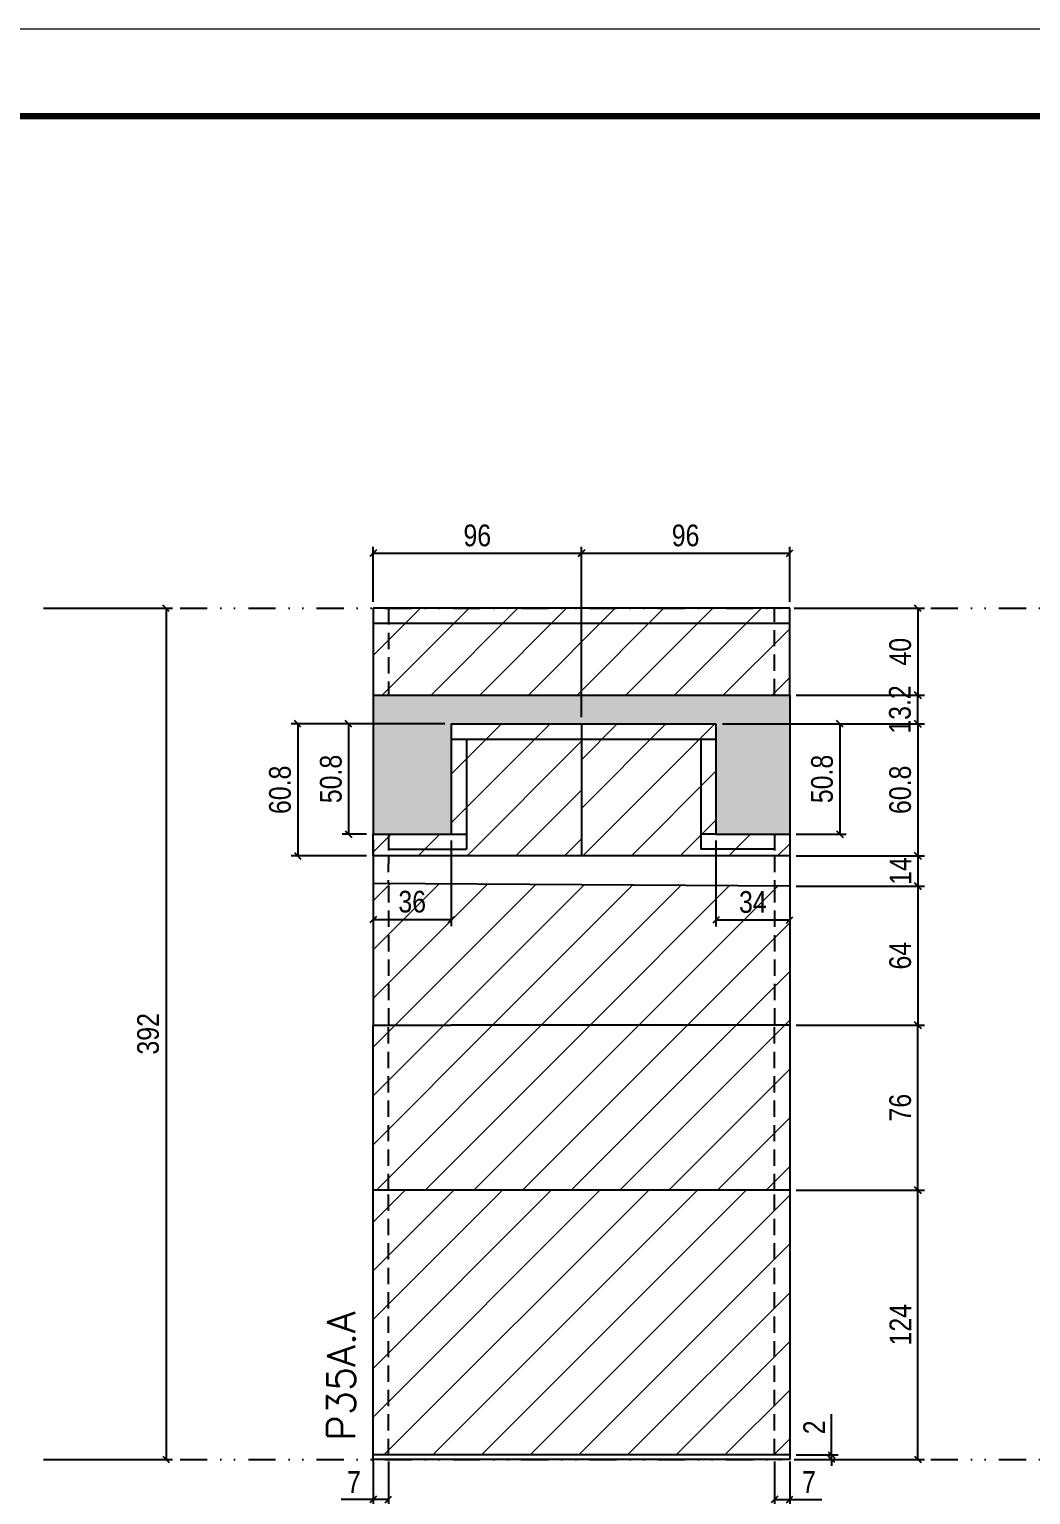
# Model space of a CAD drawing. Extents: x 28748 to 35002, y 14885 to 43501.
# Drawn here: x 32313 to 32774, y 25597 to 26272 of the extents above; entities that cross this region are included whole.
import ezdxf

# ---------------------------------------------------------------- set-up
doc = ezdxf.new("R2010")
doc.units = 0
for name, pattern in [('DASHED', [0.75, 0.5, -0.25]), ('DIVIDE2', [0.625, 0.25, -0.125, 0, -0.125, 0, -0.125]), ('HIDDEN', [0.375, 0.25, -0.125])]:
    doc.linetypes.add(name, pattern=pattern)
for name, color, linetype in [('COTA', 241, 'Continuous'), ('Nível', 160, 'Continuous'), ('Painéis', 200, 'Continuous'), ('Romaneio', 10, 'Continuous'), ('SARR_2.2x7', 40, 'Continuous'), ('Sarrafo de Pressão', 42, 'HIDDEN')]:
    doc.layers.add(name, color=color, linetype=linetype)
for name, color, linetype, lineweight in [('Folhas', 255, 'Continuous', 9), ('Hachura', 251, 'Continuous', 9), ('SARRAFO DE PRESSAO', 251, 'DASHED', 9), ('Texto Seção', 7, 'Continuous', 15)]:
    doc.layers.add(name, color=color, linetype=linetype, lineweight=lineweight)
doc.styles.add('COTA TECNICA', font='techl___.ttf', dxfattribs={"height": 10})
doc.styles.add('COTA TECNICA-50', font='techl___.ttf', dxfattribs={"height": 10})
doc.styles.add('REGUA-120', font='ROMANS.shx', dxfattribs={"height": 15})
doc.dimstyles.new('COTA PAINEL-50', dxfattribs={"dimtxt": 10, "dimasz": 3, "dimexe": 3, "dimexo": 3, "dimgap": 3, "dimtad": 1, "dimdec": 1, "dimzin": 12, "dimdsep": 46, "dimtxsty": 'COTA TECNICA-50', "dimblk1": 'OBLIQUE', "dimblk2": 'OBLIQUE', "dimsah": 1, "dimcen": 0.9, "dimclrd": 4, "dimclre": 4, "dimclrt": 240, "dimadec": 1, "dimazin": 3, "dimtfac": 1, "dimtdec": 1, "dimtmove": 0, "dimatfit": 3, "dimfxl": 1, "dimtolj": 1, "dimtzin": 12, "dimarcsym": 0})
doc.dimstyles.new('PAINEL', dxfattribs={"dimtxt": 10, "dimasz": 3, "dimexe": 3, "dimexo": 3, "dimgap": 3, "dimtad": 1, "dimdec": 1, "dimzin": 12, "dimdsep": 46, "dimtxsty": 'COTA TECNICA', "dimblk1": 'OBLIQUE', "dimblk2": 'OBLIQUE', "dimsah": 1, "dimcen": 0.9, "dimclrd": 4, "dimclre": 4, "dimclrt": 240, "dimadec": 1, "dimazin": 3, "dimtfac": 1, "dimtdec": 1, "dimtmove": 0, "dimatfit": 3, "dimfxl": 1, "dimtolj": 1, "dimtzin": 12, "dimarcsym": 0})

# ---------------------------------------------------------------- blocks, each defined once
blk = doc.blocks.new('9999999999')
at = {"layer": 'Folhas'}
blk.add_lwpolyline([(98138.98, 34190.21), (99623.98, 34190.21), (99623.98, 35240.21), (98138.98, 35240.21)], close=True, dxfattribs=at)
at = {"layer": 'Folhas', "color": 30, "const_width": 3}
blk.add_lwpolyline([(98213.98, 34230.21), (99583.98, 34230.21), (99583.98, 35200.21), (98213.98, 35200.21)], close=True, dxfattribs=at)
blk = doc.blocks.new('_Oblique')
at = {"color": 0, "linetype": 'ByBlock', "lineweight": -2}
blk.add_line((-0.5, -0.5), (0.5, 0.5), dxfattribs=at)
blk = doc.blocks.new('*D1926')
at = {"layer": 'COTA', "color": 4, "linetype": 'ByBlock', "lineweight": -2, "transparency": 16777216}
for p, q in [((32322.21, 26005.4), (32378.63, 26005.4)), ((32375.63, 26005.4), (32375.63, 25613.4)), ((32322.21, 25613.4), (32378.63, 25613.4))]:
    blk.add_line(p, q, dxfattribs=at)
at = {"layer": 'Defpoints', "color": 0, "linetype": 'ByBlock', "transparency": 16777216}
for p in [(32319.21, 26005.4), (32319.21, 25613.4), (32375.63, 25613.4)]:
    blk.add_point(p, dxfattribs=at)
at = {"layer": 'COTA', "color": 4, "linetype": 'ByBlock', "lineweight": -2, "transparency": 16777216, "xscale": 3, "yscale": 3, "zscale": 3}
for p, rotation in [((32375.63, 26005.4), 90), ((32375.63, 25613.4), 270)]:
    blk.add_blockref('_Oblique', p, dxfattribs=dict(at, rotation=rotation))
at = {"layer": 'COTA', "color": 240, "linetype": 'ByBlock', "transparency": 16777216, "insert": (32367.39, 25809.4), "char_height": 10, "attachment_point": 5, "rotation": 90, "style": 'COTA TECNICA'}
blk.add_mtext('\\A1;392', dxfattribs=at)
blk = doc.blocks.new('*D1137')
at = {"layer": 'COTA', "color": 4, "lineweight": -2, "transparency": 16777216}
for p, q in [((32471.08, 25612.4), (32471.08, 25558.23)), ((32663.08, 25612.4), (32663.08, 25558.23)), ((32663.08, 25561.23), (32471.08, 25561.23))]:
    blk.add_line(p, q, dxfattribs=at)
at = {"layer": 'Defpoints', "color": 0, "transparency": 16777216}
for p in [(32471.08, 25615.4), (32663.08, 25615.4), (32471.08, 25561.23)]:
    blk.add_point(p, dxfattribs=at)
at = {"layer": 'COTA', "color": 4, "lineweight": -2, "transparency": 16777216, "xscale": 3, "yscale": 3, "zscale": 3, "rotation": 180}
blk.add_blockref('_Oblique', (32471.08, 25561.23), dxfattribs=at)
at = {"layer": 'COTA', "color": 4, "lineweight": -2, "transparency": 16777216, "xscale": 3, "yscale": 3, "zscale": 3}
blk.add_blockref('_Oblique', (32663.08, 25561.23), dxfattribs=at)
at = {"layer": 'COTA', "color": 240, "transparency": 16777216, "insert": (32567.08, 25569.31), "char_height": 10, "attachment_point": 5, "style": 'COTA TECNICA'}
blk.add_mtext('\\A1;192', dxfattribs=at)
blk = doc.blocks.new('*D1138')
at = {"layer": 'COTA', "color": 4, "lineweight": -2, "transparency": 16777216}
for p, q in [((32471.08, 25610.4), (32471.08, 25591.89)), ((32478.08, 25612.4), (32478.08, 25591.89)), ((32471.08, 25594.89), (32456.35, 25594.89)), ((32478.08, 25594.89), (32471.08, 25594.89))]:
    blk.add_line(p, q, dxfattribs=at)
at = {"layer": 'Defpoints', "color": 0, "transparency": 16777216}
for p in [(32471.08, 25613.4), (32478.08, 25615.4), (32471.08, 25594.89)]:
    blk.add_point(p, dxfattribs=at)
at = {"layer": 'COTA', "color": 4, "lineweight": -2, "transparency": 16777216, "xscale": 3, "yscale": 3, "zscale": 3, "rotation": 180}
blk.add_blockref('_Oblique', (32471.08, 25594.89), dxfattribs=at)
at = {"layer": 'COTA', "color": 4, "lineweight": -2, "transparency": 16777216, "xscale": 3, "yscale": 3, "zscale": 3}
blk.add_blockref('_Oblique', (32478.08, 25594.89), dxfattribs=at)
at = {"layer": 'COTA', "color": 240, "transparency": 16777216, "insert": (32462.21, 25602.96), "char_height": 10, "attachment_point": 5, "style": 'COTA TECNICA-50'}
blk.add_mtext('\\A1;7', dxfattribs=at)
blk = doc.blocks.new('*D1139')
at = {"layer": 'COTA', "color": 4, "lineweight": -2, "transparency": 16777216}
for p, q in [((32656.08, 25612.4), (32656.08, 25591.89)), ((32663.08, 25610.4), (32663.08, 25591.89)), ((32656.08, 25594.89), (32663.08, 25594.89)), ((32663.08, 25594.89), (32677.81, 25594.89))]:
    blk.add_line(p, q, dxfattribs=at)
at = {"layer": 'Defpoints', "color": 0, "transparency": 16777216}
for p in [(32656.08, 25615.4), (32663.08, 25613.4), (32663.08, 25594.89)]:
    blk.add_point(p, dxfattribs=at)
at = {"layer": 'COTA', "color": 4, "lineweight": -2, "transparency": 16777216, "xscale": 3, "yscale": 3, "zscale": 3, "rotation": 180}
blk.add_blockref('_Oblique', (32656.08, 25594.89), dxfattribs=at)
at = {"layer": 'COTA', "color": 4, "lineweight": -2, "transparency": 16777216, "xscale": 3, "yscale": 3, "zscale": 3}
blk.add_blockref('_Oblique', (32663.08, 25594.89), dxfattribs=at)
at = {"layer": 'COTA', "color": 240, "transparency": 16777216, "insert": (32671.94, 25602.96), "char_height": 10, "attachment_point": 5, "style": 'COTA TECNICA-50'}
blk.add_mtext('\\A1;7', dxfattribs=at)
blk = doc.blocks.new('*D1140')
at = {"layer": 'Defpoints', "color": 0, "linetype": 'ByBlock', "transparency": 16777216}
for p in [(32663.08, 25737.4), (32722.13, 25737.4), (32663.08, 25613.4)]:
    blk.add_point(p, dxfattribs=at)
at = {"layer": 'Romaneio', "color": 4, "linetype": 'ByBlock', "lineweight": -2, "transparency": 16777216}
for p, q in [((32666.08, 25737.4), (32725.13, 25737.4)), ((32722.13, 25613.4), (32722.13, 25737.4)), ((32666.08, 25613.4), (32725.13, 25613.4))]:
    blk.add_line(p, q, dxfattribs=at)
at = {"layer": 'Romaneio', "color": 4, "linetype": 'ByBlock', "lineweight": -2, "transparency": 16777216, "xscale": 3, "yscale": 3, "zscale": 3}
for p, rotation in [((32722.13, 25737.4), 90), ((32722.13, 25613.4), 270)]:
    blk.add_blockref('_Oblique', p, dxfattribs=dict(at, rotation=rotation))
at = {"layer": 'Romaneio', "color": 240, "linetype": 'ByBlock', "transparency": 16777216, "insert": (32714.06, 25675.4), "char_height": 10, "attachment_point": 5, "rotation": 90, "style": 'COTA TECNICA'}
blk.add_mtext('\\A1;124', dxfattribs=at)
blk = doc.blocks.new('*D1141')
at = {"layer": 'COTA', "color": 4, "lineweight": -2, "transparency": 16777216}
for p, q in [((32682.33, 25615.4), (32682.33, 25634.2)), ((32666.08, 25615.4), (32685.33, 25615.4)), ((32666.08, 25613.4), (32685.33, 25613.4)), ((32682.33, 25613.4), (32682.33, 25615.4)), ((32682.33, 25613.4), (32682.33, 25610.4))]:
    blk.add_line(p, q, dxfattribs=at)
at = {"layer": 'Defpoints', "color": 0, "transparency": 16777216}
for p in [(32663.08, 25615.4), (32663.08, 25613.4), (32682.33, 25613.4)]:
    blk.add_point(p, dxfattribs=at)
at = {"layer": 'COTA', "color": 4, "lineweight": -2, "transparency": 16777216, "xscale": 3, "yscale": 3, "zscale": 3}
for p, rotation in [((32682.33, 25615.4), 270), ((32682.33, 25613.4), 90)]:
    blk.add_blockref('_Oblique', p, dxfattribs=dict(at, rotation=rotation))
at = {"layer": 'COTA', "color": 240, "transparency": 16777216, "insert": (32674.33, 25628.15), "char_height": 10, "attachment_point": 5, "rotation": 90, "style": 'COTA TECNICA-50'}
blk.add_mtext('\\A1;2', dxfattribs=at)
blk = doc.blocks.new('*D1927')
at = {"layer": 'COTA', "color": 4, "linetype": 'ByBlock', "lineweight": -2, "transparency": 16777216}
for p, q in [((32666.08, 25813.4), (32725.13, 25813.4)), ((32722.13, 25737.4), (32722.13, 25813.4)), ((32666.08, 25737.4), (32725.13, 25737.4))]:
    blk.add_line(p, q, dxfattribs=at)
at = {"layer": 'Defpoints', "color": 0, "linetype": 'ByBlock', "transparency": 16777216}
for p in [(32663.08, 25813.4), (32722.13, 25813.4), (32663.08, 25737.4)]:
    blk.add_point(p, dxfattribs=at)
at = {"layer": 'COTA', "color": 4, "linetype": 'ByBlock', "lineweight": -2, "transparency": 16777216, "xscale": 3, "yscale": 3, "zscale": 3}
for p, rotation in [((32722.13, 25813.4), 90), ((32722.13, 25737.4), 270)]:
    blk.add_blockref('_Oblique', p, dxfattribs=dict(at, rotation=rotation))
at = {"layer": 'COTA', "color": 240, "linetype": 'ByBlock', "transparency": 16777216, "insert": (32714.03, 25775.4), "char_height": 10, "attachment_point": 5, "rotation": 90, "style": 'COTA TECNICA'}
blk.add_mtext('\\A1;76', dxfattribs=at)
blk = doc.blocks.new('*D1423')
at = {"layer": 'COTA', "color": 4, "lineweight": -2, "transparency": 16777216}
for p, q in [((32666.08, 26005.4), (32725.13, 26005.4)), ((32722.13, 26005.4), (32722.13, 25965.4)), ((32666.08, 25965.4), (32725.13, 25965.4))]:
    blk.add_line(p, q, dxfattribs=at)
at = {"layer": 'Defpoints', "color": 0, "transparency": 16777216}
for p in [(32663.08, 26005.4), (32663.08, 25965.4), (32722.13, 25965.4)]:
    blk.add_point(p, dxfattribs=at)
at = {"layer": 'COTA', "color": 4, "lineweight": -2, "transparency": 16777216, "xscale": 3, "yscale": 3, "zscale": 3}
for p, rotation in [((32722.13, 26005.4), 90), ((32722.13, 25965.4), 270)]:
    blk.add_blockref('_Oblique', p, dxfattribs=dict(at, rotation=rotation))
at = {"layer": 'COTA', "color": 240, "transparency": 16777216, "insert": (32714.03, 25985.4), "char_height": 10, "attachment_point": 5, "rotation": 90, "style": 'COTA TECNICA-50'}
blk.add_mtext('\\A1;40', dxfattribs=at)
blk = doc.blocks.new('*D2387')
at = {"layer": 'COTA', "color": 4, "lineweight": -2, "transparency": 16777216}
for p, q in [((32665.98, 25877.4), (32725.13, 25877.4)), ((32722.13, 25877.4), (32722.13, 25813.4)), ((32666.08, 25813.4), (32725.13, 25813.4))]:
    blk.add_line(p, q, dxfattribs=at)
at = {"layer": 'Defpoints', "color": 0, "transparency": 16777216}
for p in [(32662.98, 25877.4), (32663.08, 25813.4), (32722.13, 25813.4)]:
    blk.add_point(p, dxfattribs=at)
at = {"layer": 'COTA', "color": 4, "lineweight": -2, "transparency": 16777216, "xscale": 3, "yscale": 3, "zscale": 3}
for p, rotation in [((32722.13, 25877.4), 90), ((32722.13, 25813.4), 270)]:
    blk.add_blockref('_Oblique', p, dxfattribs=dict(at, rotation=rotation))
at = {"layer": 'COTA', "color": 240, "transparency": 16777216, "insert": (32714.03, 25845.4), "char_height": 10, "attachment_point": 5, "rotation": 90, "style": 'COTA TECNICA'}
blk.add_mtext('\\A1;64', dxfattribs=at)
blk = doc.blocks.new('*D2388')
at = {"layer": 'COTA', "color": 4, "lineweight": -2, "transparency": 16777216}
for p, q in [((32632.08, 25952.2), (32725.13, 25952.2)), ((32722.13, 25952.2), (32722.13, 25891.4)), ((32666.08, 25891.4), (32725.13, 25891.4))]:
    blk.add_line(p, q, dxfattribs=at)
at = {"layer": 'Defpoints', "color": 0, "transparency": 16777216}
for p in [(32629.08, 25952.2), (32663.08, 25891.4), (32722.13, 25891.4)]:
    blk.add_point(p, dxfattribs=at)
at = {"layer": 'COTA', "color": 4, "lineweight": -2, "transparency": 16777216, "xscale": 3, "yscale": 3, "zscale": 3}
for p, rotation in [((32722.13, 25952.2), 90), ((32722.13, 25891.4), 270)]:
    blk.add_blockref('_Oblique', p, dxfattribs=dict(at, rotation=rotation))
at = {"layer": 'COTA', "color": 240, "transparency": 16777216, "insert": (32714.01, 25921.8), "char_height": 10, "attachment_point": 5, "rotation": 90, "style": 'COTA TECNICA'}
blk.add_mtext('\\A1;60.8', dxfattribs=at)
blk = doc.blocks.new('*D2389')
at = {"layer": 'COTA', "color": 4, "lineweight": -2, "transparency": 16777216}
for p, q in [((32632.08, 25952.2), (32689.13, 25952.2)), ((32686.13, 25952.2), (32686.13, 25901.4)), ((32666.08, 25901.4), (32689.13, 25901.4))]:
    blk.add_line(p, q, dxfattribs=at)
at = {"layer": 'Defpoints', "color": 0, "transparency": 16777216}
for p in [(32629.08, 25952.2), (32663.08, 25901.4), (32686.13, 25901.4)]:
    blk.add_point(p, dxfattribs=at)
at = {"layer": 'COTA', "color": 4, "lineweight": -2, "transparency": 16777216, "xscale": 3, "yscale": 3, "zscale": 3}
for p, rotation in [((32686.13, 25952.2), 90), ((32686.13, 25901.4), 270)]:
    blk.add_blockref('_Oblique', p, dxfattribs=dict(at, rotation=rotation))
at = {"layer": 'COTA', "color": 240, "transparency": 16777216, "insert": (32678, 25926.8), "char_height": 10, "attachment_point": 5, "rotation": 90, "style": 'COTA TECNICA'}
blk.add_mtext('\\A1;50.8', dxfattribs=at)
blk = doc.blocks.new('*D2390')
at = {"layer": 'COTA', "color": 4, "lineweight": -2, "transparency": 16777216}
for p, q in [((32504.08, 25952.2), (32456.76, 25952.2)), ((32459.76, 25952.2), (32459.76, 25901.4)), ((32468.08, 25901.4), (32456.76, 25901.4))]:
    blk.add_line(p, q, dxfattribs=at)
at = {"layer": 'Defpoints', "color": 0, "transparency": 16777216}
for p in [(32507.08, 25952.2), (32459.76, 25901.4), (32471.08, 25901.4)]:
    blk.add_point(p, dxfattribs=at)
at = {"layer": 'COTA', "color": 4, "lineweight": -2, "transparency": 16777216, "xscale": 3, "yscale": 3, "zscale": 3}
for p, rotation in [((32459.76, 25952.2), 90), ((32459.76, 25901.4), 270)]:
    blk.add_blockref('_Oblique', p, dxfattribs=dict(at, rotation=rotation))
at = {"layer": 'COTA', "color": 240, "transparency": 16777216, "insert": (32451.63, 25926.8), "char_height": 10, "attachment_point": 5, "rotation": 90, "style": 'COTA TECNICA'}
blk.add_mtext('\\A1;50.8', dxfattribs=at)
blk = doc.blocks.new('*D2391')
at = {"layer": 'COTA', "color": 4, "lineweight": -2, "transparency": 16777216}
for p, q in [((32471.08, 25898.4), (32471.08, 25859)), ((32507.08, 25898.4), (32507.08, 25859)), ((32471.08, 25862), (32507.08, 25862))]:
    blk.add_line(p, q, dxfattribs=at)
at = {"layer": 'Defpoints', "color": 0, "transparency": 16777216}
for p in [(32471.08, 25901.4), (32507.08, 25901.4), (32507.08, 25862)]:
    blk.add_point(p, dxfattribs=at)
at = {"layer": 'COTA', "color": 4, "lineweight": -2, "transparency": 16777216, "xscale": 3, "yscale": 3, "zscale": 3, "rotation": 180}
blk.add_blockref('_Oblique', (32471.08, 25862), dxfattribs=at)
at = {"layer": 'COTA', "color": 4, "lineweight": -2, "transparency": 16777216, "xscale": 3, "yscale": 3, "zscale": 3}
blk.add_blockref('_Oblique', (32507.08, 25862), dxfattribs=at)
at = {"layer": 'COTA', "color": 240, "transparency": 16777216, "insert": (32489.08, 25870.22), "char_height": 10, "attachment_point": 5, "style": 'COTA TECNICA'}
blk.add_mtext('\\A1;36', dxfattribs=at)
blk = doc.blocks.new('*D2392')
at = {"layer": 'COTA', "color": 4, "lineweight": -2, "transparency": 16777216}
for p, q in [((32629.08, 25898.4), (32629.08, 25858.85)), ((32663.08, 25898.4), (32663.08, 25858.85)), ((32629.08, 25861.85), (32663.08, 25861.85))]:
    blk.add_line(p, q, dxfattribs=at)
at = {"layer": 'Defpoints', "color": 0, "transparency": 16777216}
for p in [(32629.08, 25901.4), (32663.08, 25901.4), (32663.08, 25861.85)]:
    blk.add_point(p, dxfattribs=at)
at = {"layer": 'COTA', "color": 4, "lineweight": -2, "transparency": 16777216, "xscale": 3, "yscale": 3, "zscale": 3, "rotation": 180}
blk.add_blockref('_Oblique', (32629.08, 25861.85), dxfattribs=at)
at = {"layer": 'COTA', "color": 4, "lineweight": -2, "transparency": 16777216, "xscale": 3, "yscale": 3, "zscale": 3}
blk.add_blockref('_Oblique', (32663.08, 25861.85), dxfattribs=at)
at = {"layer": 'COTA', "color": 240, "transparency": 16777216, "insert": (32646.08, 25870.07), "char_height": 10, "attachment_point": 5, "style": 'COTA TECNICA'}
blk.add_mtext('\\A1;34', dxfattribs=at)
blk = doc.blocks.new('*D2393')
at = {"layer": 'COTA', "color": 4, "lineweight": -2, "transparency": 16777216}
for p, q in [((32471.08, 26008.4), (32471.08, 26033.79)), ((32471.08, 26030.79), (32567.08, 26030.79)), ((32567.08, 25955.2), (32567.08, 26033.79))]:
    blk.add_line(p, q, dxfattribs=at)
at = {"layer": 'Defpoints', "color": 0, "transparency": 16777216}
for p in [(32567.08, 26030.79), (32471.08, 26005.4), (32567.08, 25952.2)]:
    blk.add_point(p, dxfattribs=at)
at = {"layer": 'COTA', "color": 4, "lineweight": -2, "transparency": 16777216, "xscale": 3, "yscale": 3, "zscale": 3, "rotation": 180}
blk.add_blockref('_Oblique', (32471.08, 26030.79), dxfattribs=at)
at = {"layer": 'COTA', "color": 4, "lineweight": -2, "transparency": 16777216, "xscale": 3, "yscale": 3, "zscale": 3}
blk.add_blockref('_Oblique', (32567.08, 26030.79), dxfattribs=at)
at = {"layer": 'COTA', "color": 240, "transparency": 16777216, "insert": (32519.08, 26038.92), "char_height": 10, "attachment_point": 5, "style": 'COTA TECNICA'}
blk.add_mtext('\\A1;96', dxfattribs=at)
blk = doc.blocks.new('*D2394')
at = {"layer": 'COTA', "color": 4, "lineweight": -2, "transparency": 16777216}
for p, q in [((32567.08, 25955.2), (32567.08, 26033.79)), ((32567.08, 26030.79), (32663.08, 26030.79)), ((32663.08, 26008.4), (32663.08, 26033.79))]:
    blk.add_line(p, q, dxfattribs=at)
at = {"layer": 'Defpoints', "color": 0, "transparency": 16777216}
for p in [(32663.08, 26030.79), (32663.08, 26005.4), (32567.08, 25952.2)]:
    blk.add_point(p, dxfattribs=at)
at = {"layer": 'COTA', "color": 4, "lineweight": -2, "transparency": 16777216, "xscale": 3, "yscale": 3, "zscale": 3, "rotation": 180}
blk.add_blockref('_Oblique', (32567.08, 26030.79), dxfattribs=at)
at = {"layer": 'COTA', "color": 4, "lineweight": -2, "transparency": 16777216, "xscale": 3, "yscale": 3, "zscale": 3}
blk.add_blockref('_Oblique', (32663.08, 26030.79), dxfattribs=at)
at = {"layer": 'COTA', "color": 240, "transparency": 16777216, "insert": (32615.08, 26038.92), "char_height": 10, "attachment_point": 5, "style": 'COTA TECNICA'}
blk.add_mtext('\\A1;96', dxfattribs=at)
blk = doc.blocks.new('*D2395')
at = {"layer": 'COTA', "color": 4, "lineweight": -2, "transparency": 16777216}
for p, q in [((32666.08, 25965.4), (32725.13, 25965.4)), ((32722.13, 25952.2), (32722.13, 25965.4)), ((32632.08, 25952.2), (32725.13, 25952.2))]:
    blk.add_line(p, q, dxfattribs=at)
at = {"layer": 'Defpoints', "color": 0, "transparency": 16777216}
for p in [(32663.08, 25965.4), (32722.13, 25965.4), (32629.08, 25952.2)]:
    blk.add_point(p, dxfattribs=at)
at = {"layer": 'COTA', "color": 4, "lineweight": -2, "transparency": 16777216, "xscale": 3, "yscale": 3, "zscale": 3}
for p, rotation in [((32722.13, 25965.4), 90), ((32722.13, 25952.2), 270)]:
    blk.add_blockref('_Oblique', p, dxfattribs=dict(at, rotation=rotation))
at = {"layer": 'COTA', "color": 240, "transparency": 16777216, "insert": (32713.91, 25958.8), "char_height": 10, "attachment_point": 5, "rotation": 90, "style": 'COTA TECNICA'}
blk.add_mtext('\\A1;13.2', dxfattribs=at)
blk = doc.blocks.new('*D2396')
at = {"layer": 'COTA', "color": 4, "lineweight": -2, "transparency": 16777216}
for p, q in [((32504.08, 25952.2), (32433.3, 25952.2)), ((32436.3, 25952.2), (32436.3, 25891.4)), ((32468.08, 25891.4), (32433.3, 25891.4))]:
    blk.add_line(p, q, dxfattribs=at)
at = {"layer": 'Defpoints', "color": 0, "transparency": 16777216}
for p in [(32507.08, 25952.2), (32436.3, 25891.4), (32471.08, 25891.4)]:
    blk.add_point(p, dxfattribs=at)
at = {"layer": 'COTA', "color": 4, "lineweight": -2, "transparency": 16777216, "xscale": 3, "yscale": 3, "zscale": 3}
for p, rotation in [((32436.3, 25952.2), 90), ((32436.3, 25891.4), 270)]:
    blk.add_blockref('_Oblique', p, dxfattribs=dict(at, rotation=rotation))
at = {"layer": 'COTA', "color": 240, "transparency": 16777216, "insert": (32428.18, 25921.8), "char_height": 10, "attachment_point": 5, "rotation": 90, "style": 'COTA TECNICA'}
blk.add_mtext('\\A1;60.8', dxfattribs=at)
blk = doc.blocks.new('*D2593')
at = {"layer": 'COTA', "color": 4, "lineweight": -2, "transparency": 16777216}
for p, q in [((32666.08, 25891.4), (32725.13, 25891.4)), ((32722.13, 25891.4), (32722.13, 25877.4)), ((32666.08, 25877.4), (32725.13, 25877.4))]:
    blk.add_line(p, q, dxfattribs=at)
at = {"layer": 'Defpoints', "color": 0, "transparency": 16777216}
for p in [(32663.08, 25891.4), (32663.08, 25877.4), (32722.13, 25877.4)]:
    blk.add_point(p, dxfattribs=at)
at = {"layer": 'COTA', "color": 4, "lineweight": -2, "transparency": 16777216, "xscale": 3, "yscale": 3, "zscale": 3}
for p, rotation in [((32722.13, 25891.4), 90), ((32722.13, 25877.4), 270)]:
    blk.add_blockref('_Oblique', p, dxfattribs=dict(at, rotation=rotation))
at = {"layer": 'COTA', "color": 240, "transparency": 16777216, "insert": (32714.06, 25884.4), "char_height": 10, "attachment_point": 5, "rotation": 90, "style": 'COTA TECNICA'}
blk.add_mtext('\\A1;14', dxfattribs=at)

msp = doc.modelspace()

# ---------------------------------------------------------------- hatches: boundary and pattern name
at = {"layer": 'COTA', "linetype": 'ByBlock'}
h = msp.add_hatch(dxfattribs=at)
h.set_pattern_fill('AR-CONC', color=256, scale=0.03)
h.set_pattern_definition([(50, (0, 14), (5.46554007, -0.47817257), [0.5715, -6.2865]), (355, (0, 14), (-1.05730264, 5.73170536), [0.4572, -5.0292175]), (100.451445, (0.4555, 13.96), (4.4082374, 5.25353256), [0.4857003, -5.34270734]), (46.1842, (0, 15.524), (8.1323712, -1.2612698), [0.85725, -9.42975]), (96.635558, (0.678, 15.419), (7.122124, 7.4227837), [0.7285507, -8.0140682]), (351.184151, (0, 15.524), (7.122124, 7.4227837), [0.685799, -7.543792]), (21, (0.762, 15.143), (4.54843174, -3.06795595), [0.5715, -6.2865]), (326, (0.762, 15.143), (1.85406085, 5.525639), [0.4572, -5.0292]), (71.451445, (1.141, 14.8873), (6.4024926, 2.4576831), [0.4857003, -5.3426981]), (37.5, (0, 14), (0.0926581, 2.53665117), [0, -4.96824, 0, -5.1054, 0, -5.04825]), (7.5, (0, 14), (2.00458988, 3.00541724), [0, -2.91084, 0, -4.85394, 0, -1.92405]), (327.5, (-1.6993, 14), (4.067717855, -0.17186232), [0, -1.905, 0, -5.9436, 0, -7.8867]), (317.5, (-2.4613, 14), (4.44387544, 0.76279473), [0, -2.4765, 0, -3.94716, 0, -5.6007])])
h.paths.add_polyline_path([(32471.08, 25901.4), (32507.08, 25901.4), (32507.08, 25952.2), (32629.08, 25952.2), (32629.08, 25901.4), (32663.08, 25901.4), (32663.08, 25965.4), (32471.08, 25965.4)])
at = {"layer": 'Hachura', "linetype": 'ByBlock'}
h = msp.add_hatch(dxfattribs=at)
h.set_pattern_fill('ANSI31', color=256, scale=5)
h.set_pattern_definition([(45, (28996.309, 33285.16), (-11.22532, 11.22532), [])])
h.paths.add_polyline_path([(32663.08, 25965.4), (32663.08, 26005.4), (32471.08, 26005.4), (32471.08, 25965.4)])
at = {"layer": 'Hachura'}
h = msp.add_hatch(dxfattribs=at)
h.set_pattern_fill('ANSI31', color=256, scale=5)
h.paths.add_polyline_path([(32567.08, 25952.2), (32507.08, 25952.2), (32507.08, 25901.4), (32471.08, 25901.4), (32471.08, 25891.4), (32567.08, 25891.4)])
at = {"layer": 'Hachura', "linetype": 'ByBlock'}
h = msp.add_hatch(dxfattribs=at)
h.set_pattern_fill('ANSI31', color=256, scale=5)
h.set_pattern_definition([(45, (0, 14), (-11.22532, 11.22532), [])])
h.paths.add_polyline_path([(32663.08, 25891.4), (32663.08, 25901.4), (32629.08, 25901.4), (32629.08, 25952.2), (32567.08, 25952.2), (32567.08, 25891.4)])
at = {"layer": 'Hachura'}
h = msp.add_hatch(dxfattribs=at)
h.set_pattern_fill('ANSI31', color=256, scale=5)
h.paths.add_polyline_path([(32663.08, 25877.4), (32471.08, 25878.7), (32471.08, 25813.4), (32507.08, 25813.4), (32663.08, 25813.4)])
h = msp.add_hatch(dxfattribs=at)
h.set_pattern_fill('ANSI31', color=256, scale=5)
h.paths.add_polyline_path([(32663.08, 25813.4), (32507.08, 25813.4), (32471.08, 25813.4), (32471.08, 25737.4), (32663.08, 25737.4)])
at = {"layer": 'Hachura', "linetype": 'ByBlock'}
h = msp.add_hatch(dxfattribs=at)
h.set_pattern_fill('ANSI31', color=256, scale=5)
h.set_pattern_definition([(45, (28996.309, 33271.16), (-11.22532, 11.22532), [])])
h.paths.add_polyline_path([(32663.08, 25615.4), (32663.08, 25737.4), (32471.08, 25737.4), (32471.08, 25615.4)])

# ---------------------------------------------------------------- linework, layer by layer
at = {"layer": 'COTA', "linetype": 'ByBlock'}
for p, q in [((32471.08, 25965.4), (32471.08, 25901.4)), ((32663.08, 25965.4), (32663.08, 25901.4))]:
    msp.add_line(p, q, dxfattribs=at)
at = {"layer": 'Nível', "color": 4, "linetype": 'DIVIDE2', "ltscale": 50}
for p, q in [((32319.21, 26005.4), (33390.34, 26005.4)), ((32319.21, 25613.4), (33390.34, 25613.4))]:
    msp.add_line(p, q, dxfattribs=at)
at = {"layer": 'Painéis'}
for p, q in [((32663.08, 26005.4), (32471.08, 26005.4)), ((32471.08, 26005.4), (32471.08, 25965.4)), ((32663.08, 25965.4), (32663.08, 26005.4)), ((32471.08, 25965.4), (32663.08, 25965.4)), ((32507.08, 25952.2), (32507.08, 25901.4)), ((32507.08, 25952.2), (32629.08, 25952.2)), ((32567.08, 25952.2), (32567.08, 25891.4)), ((32629.08, 25952.2), (32629.08, 25901.4)), ((32471.08, 25901.4), (32507.08, 25901.4)), ((32471.08, 25891.4), (32471.08, 25901.4)), ((32629.08, 25901.4), (32663.08, 25901.4)), ((32663.08, 25901.4), (32663.08, 25891.4)), ((32471.08, 25891.4), (32471.08, 25813.4)), ((32663.08, 25891.4), (32663.08, 25813.4)), ((32663.08, 25877.4), (32471.08, 25878.7)), ((32471.08, 25615.4), (32471.08, 25813.4)), ((32471.08, 25813.4), (32507.08, 25813.4)), ((32471.08, 25612.49), (32471.08, 25615.4))]:
    msp.add_line(p, q, dxfattribs=at)
at = {"layer": 'Painéis', "linetype": 'ByBlock'}
for p, q in [((32663.08, 25891.4), (32471.08, 25891.4)), ((32663.08, 25813.4), (32507.08, 25813.4)), ((32663.08, 25813.4), (32663.08, 25613.4)), ((32663.08, 25737.4), (32471.08, 25737.4)), ((32663.08, 25615.4), (32471.08, 25615.4)), ((32663.08, 25613.4), (32471.08, 25613.4))]:
    msp.add_line(p, q, dxfattribs=at)
at = {"layer": 'SARR_2.2x7'}
for p, q in [((32663.08, 25998.4), (32471.08, 25998.4)), ((32507.08, 25945.2), (32629.08, 25945.2)), ((32514.08, 25945.2), (32514.08, 25901.4)), ((32622.08, 25945.2), (32622.08, 25901.4)), ((32507.08, 25901.4), (32514.08, 25901.4)), ((32514.08, 25901.4), (32514.08, 25894.4)), ((32622.08, 25901.4), (32622.08, 25894.4)), ((32629.08, 25901.4), (32622.08, 25901.4)), ((32478.08, 25894.4), (32514.08, 25894.4)), ((32656.08, 25894.4), (32622.08, 25894.4))]:
    msp.add_line(p, q, dxfattribs=at)
at = {"layer": 'Sarrafo de Pressão', "ltscale": 30}
for p, q in [((32478.08, 26005.4), (32478.08, 25965.4)), ((32656.08, 25965.4), (32656.08, 26005.4)), ((32478.08, 25901.4), (32478.08, 25891.4)), ((32656.08, 25901.4), (32656.08, 25891.4)), ((32478.08, 25891.4), (32477.99, 25878.65)), ((32656.08, 25891.4), (32656.08, 25877.45)), ((32478.08, 25877.4), (32478.08, 25813.4)), ((32656.08, 25877.4), (32656.08, 25813.4)), ((32478.08, 25737.4), (32478.08, 25813.4)), ((32656.08, 25737.4), (32656.08, 25813.4)), ((32478.08, 25615.4), (32478.08, 25737.4)), ((32656.08, 25615.4), (32656.08, 25737.4))]:
    msp.add_line(p, q, dxfattribs=at)

# ---------------------------------------------------------------- block references
at = {"layer": 'SARRAFO DE PRESSAO', "color": 6, "linetype": 'ByBlock'}
msp.add_blockref('9999999999', (-66193.64, -8968.09), dxfattribs=at)

# ---------------------------------------------------------------- texts
at = {"layer": 'Texto Seção', "style": 'REGUA-120'}
msp.add_text('P35A.A', height=13, rotation=90, dxfattribs=at).set_placement((32462.86, 25622.04))

# ---------------------------------------------------------------- dimensions: what is measured, and where the dimension line sits
at = {"layer": 'COTA'}
for base, p1, p2, dimstyle, picture, middle in [((32567.08, 26030.79), (32471.08, 26005.4), (32567.08, 25952.2), 'PAINEL', '*D2393', (32519.08, 26038.92)), ((32663.08, 26030.79), (32567.08, 25952.2), (32663.08, 26005.4), 'PAINEL', '*D2394', (32615.08, 26038.92)), ((32507.08, 25862), (32471.08, 25901.4), (32507.08, 25901.4), 'PAINEL', '*D2391', (32489.08, 25870.22)), ((32663.08, 25861.85), (32629.08, 25901.4), (32663.08, 25901.4), 'PAINEL', '*D2392', (32646.08, 25870.07)), ((32663.08, 25594.89), (32656.08, 25615.4), (32663.08, 25613.4), 'COTA PAINEL-50', '*D1139', (32671.94, 25602.96))]:
    dim = msp.add_linear_dim(base=base, p1=p1, p2=p2, dimstyle=dimstyle, dxfattribs=at)
    dim.commit()
    dim.dimension.update_dxf_attribs({"geometry": picture, "text_midpoint": middle})
at = {"layer": 'COTA', "linetype": 'ByBlock'}
for base, p1, p2, picture, middle in [((32375.63, 25613.4), (32319.21, 26005.4), (32319.21, 25613.4), '*D1926', (32367.39, 25809.4)), ((32722.13, 25813.4), (32663.08, 25737.4), (32663.08, 25813.4), '*D1927', (32714.03, 25775.4))]:
    dim = msp.add_linear_dim(base=base, p1=p1, p2=p2, angle=90, dimstyle='PAINEL', dxfattribs=at)
    dim.commit()
    dim.dimension.update_dxf_attribs({"geometry": picture, "text_midpoint": middle})
at = {"layer": 'COTA'}
for base, p1, p2, angle, dimstyle, picture, middle in [((32722.13, 25965.4), (32663.08, 26005.4), (32663.08, 25965.4), 90, 'COTA PAINEL-50', '*D1423', (32714.03, 25985.4)), ((32436.3, 25891.4), (32507.08, 25952.2), (32471.08, 25891.4), 90, 'PAINEL', '*D2396', (32428.18, 25921.8)), ((32459.76, 25901.4), (32507.08, 25952.2), (32471.08, 25901.4), 90, 'PAINEL', '*D2390', (32451.63, 25926.8)), ((32722.13, 25891.4), (32629.08, 25952.2), (32663.08, 25891.4), 90, 'PAINEL', '*D2388', (32714.01, 25921.8)), ((32686.13, 25901.4), (32629.08, 25952.2), (32663.08, 25901.4), 90, 'PAINEL', '*D2389', (32678, 25926.8)), ((32722.13, 25813.4), (32662.98, 25877.4), (32663.08, 25813.4), 90, 'PAINEL', '*D2387', (32714.03, 25845.4)), ((32471.08, 25594.89), (32478.08, 25615.4), (32471.08, 25613.4), 180, 'COTA PAINEL-50', '*D1138', (32462.21, 25602.96))]:
    dim = msp.add_linear_dim(base=base, p1=p1, p2=p2, angle=angle, dimstyle=dimstyle, dxfattribs=at)
    dim.commit()
    dim.dimension.update_dxf_attribs({"geometry": picture, "text_midpoint": middle})
for base, p1, p2, dimstyle, picture, middle in [((32722.13, 25965.4), (32629.08, 25952.2), (32663.08, 25965.4), 'PAINEL', '*D2395', (32722.13, 25958.8)), ((32722.13, 25877.4), (32663.08, 25891.4), (32663.08, 25877.4), 'PAINEL', '*D2593', (32722.13, 25884.4)), ((32682.33, 25613.4), (32663.08, 25615.4), (32663.08, 25613.4), 'COTA PAINEL-50', '*D1141', (32682.33, 25628.15))]:
    dim = msp.add_linear_dim(base=base, p1=p1, p2=p2, angle=90, dimstyle=dimstyle, dxfattribs=at)
    dim.commit()
    dim.dimension.update_dxf_attribs({"geometry": picture, "text_midpoint": middle, "dimtype": 160})
dim = msp.add_linear_dim(base=(32471.08, 25561.23), p1=(32663.08, 25615.4), p2=(32471.08, 25615.4), angle=180, dimstyle='PAINEL', override={"dimarcsym": 2}, dxfattribs=at)
dim.commit()
dim.dimension.update_dxf_attribs({"geometry": '*D1137', "text_midpoint": (32567.08, 25569.31)})
at = {"layer": 'Romaneio', "linetype": 'ByBlock'}
dim = msp.add_aligned_dim(p1=(32663.08, 25613.4), p2=(32663.08, 25737.4), distance=-59.05, dimstyle='PAINEL', dxfattribs=at)
dim.commit()
dim.dimension.update_dxf_attribs({"geometry": '*D1140', "text_midpoint": (32714.06, 25675.4)})

doc.saveas('drawing.dxf')
